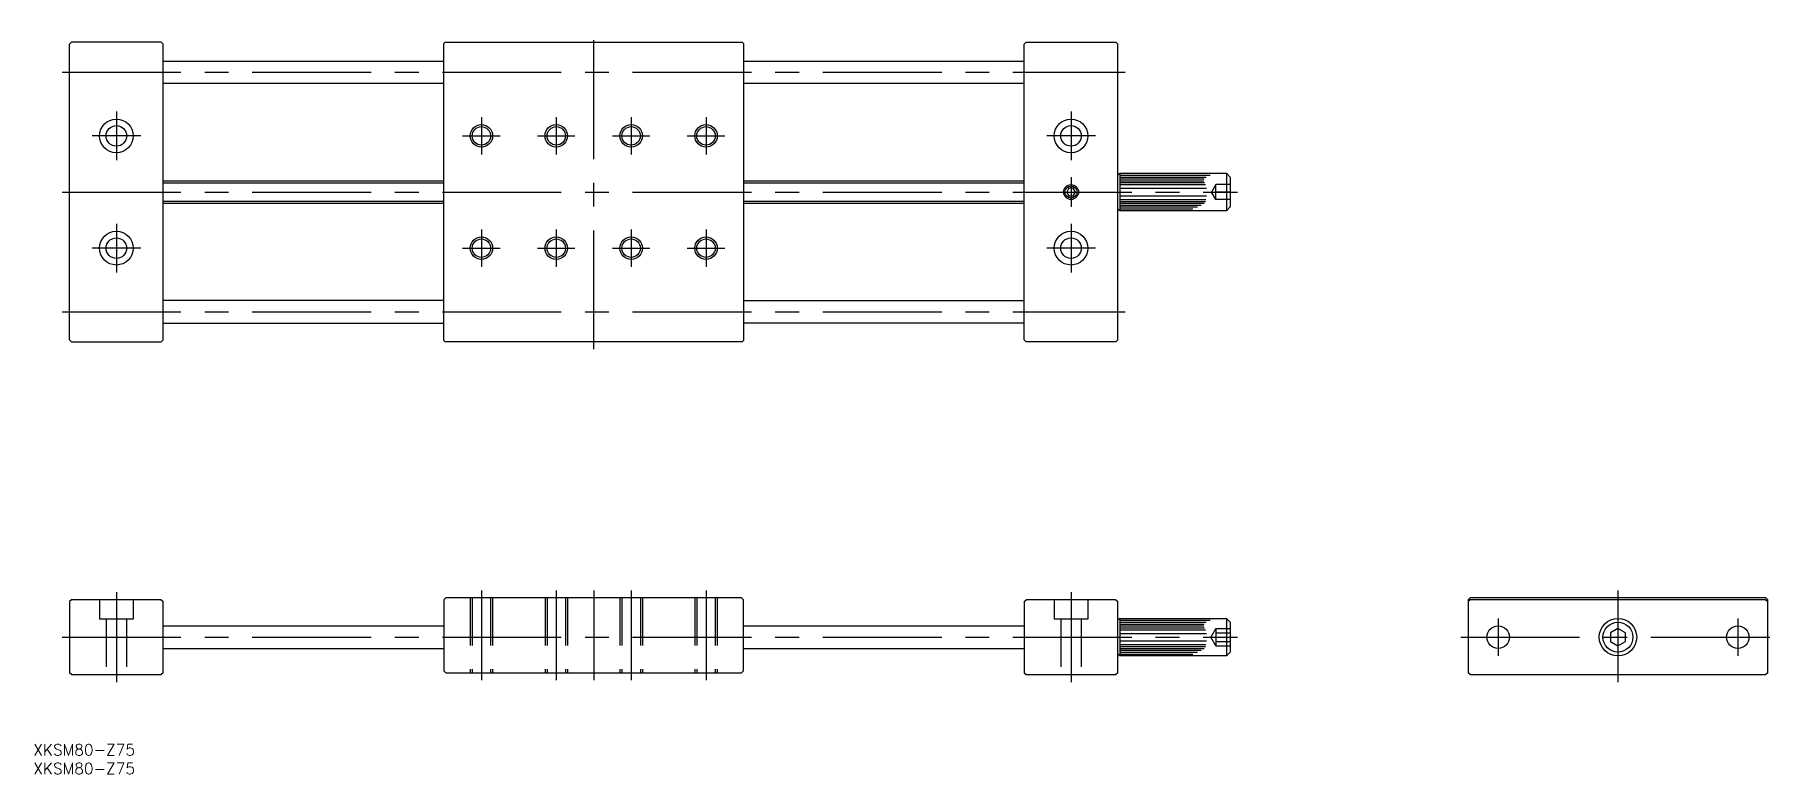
# Model space of a CAD drawing. Extents: x -423 to 42, y -37 to 161.
import ezdxf

# ---------------------------------------------------------------- set-up
doc = ezdxf.new("R2010")
doc.units = 0
doc.linetypes.add('CENTER', pattern=[50.8, 31.75, -6.35, 6.35, -6.35])
doc.linetypes.add('DASHED', pattern=[19.05, 12.7, -6.35])
doc.layers.get('0').update_dxf_attribs({"linetype": 'CONTINUOUS'})
doc.layers.add('CENTER', color=1, linetype='CONTINUOUS')
doc.styles.get("Standard").update_dxf_attribs({"font": 'txt.shx', "height": 3, "bigfont": 'bigfont.shx'})

msp = doc.modelspace()

# ---------------------------------------------------------------- linework, layer by layer
at = {"color": 7, "linetype": 'CONTINUOUS'}
for p, q in [((-413.09, 158.93), (-413.59, 158.43)), ((-413.59, 79.43), (-413.59, 158.43)), ((-389.09, 158.93), (-413.09, 158.93)), ((-389.09, 158.93), (-388.59, 158.43)), ((-388.59, 79.43), (-388.59, 158.43)), ((-313.29, 158.93), (-313.59, 158.63)), ((-313.59, 79.23), (-313.59, 158.63)), ((-313.29, 158.93), (-233.89, 158.93)), ((-233.59, 158.63), (-233.89, 158.93)), ((-233.59, 158.63), (-233.59, 79.23)), ((-158.09, 158.93), (-158.59, 158.43)), ((-158.59, 79.43), (-158.59, 158.43)), ((-158.09, 158.93), (-134.09, 158.93)), ((-134.09, 158.93), (-133.59, 158.43)), ((-133.59, 79.43), (-133.59, 158.43)), ((-388.59, 153.93), (-313.59, 153.93)), ((-233.59, 153.93), (-158.59, 153.93)), ((-313.59, 147.93), (-388.59, 147.93)), ((-158.59, 147.93), (-233.59, 147.93)), ((-388.59, 121.93), (-313.59, 121.93)), ((-233.59, 121.93), (-158.59, 121.93)), ((-133.09, 123.93), (-133.59, 123.43)), ((-133.09, 123.93), (-104.59, 123.93)), ((-133.09, 123.93), (-133.09, 113.93)), ((-133.09, 123.43), (-108.91, 123.43)), ((-133.09, 122.93), (-109.95, 122.93)), ((-133.09, 122.43), (-110.52, 122.43)), ((-133.09, 121.93), (-110.58, 121.93)), ((-133.09, 121.43), (-110.42, 121.43)), ((-133.09, 120.93), (-110.2, 120.93)), ((-104.59, 123.93), (-104.59, 113.93)), ((-104.59, 123.93), (-103.59, 122.93)), ((-103.59, 122.93), (-103.59, 114.93)), ((-146.66, 119.93), (-147.24, 118.93)), ((-147.24, 118.93), (-146.66, 117.93)), ((-145.51, 119.93), (-146.66, 119.93)), ((-146.66, 117.93), (-145.51, 117.93)), ((-144.93, 118.93), (-145.51, 119.93)), ((-145.51, 117.93), (-144.93, 118.93)), ((-133.09, 119.93), (-109.93, 119.93)), ((-133.09, 117.93), (-109.92, 117.93)), ((-133.09, 116.93), (-110.04, 116.93)), ((-133.09, 116.43), (-110.21, 116.43)), ((-388.59, 115.93), (-313.59, 115.93)), ((-233.59, 115.93), (-158.59, 115.93)), ((-133.09, 113.93), (-133.59, 114.43)), ((-133.09, 115.93), (-110.57, 115.93)), ((-133.09, 115.43), (-111.32, 115.43)), ((-133.09, 114.93), (-112.32, 114.93)), ((-133.09, 114.43), (-113.57, 114.43)), ((-104.59, 113.93), (-133.09, 113.93)), ((-103.59, 114.93), (-104.59, 113.93)), ((-313.59, 89.93), (-388.59, 89.93)), ((-233.59, 89.93), (-158.59, 89.93)), ((-388.59, 83.93), (-313.59, 83.93)), ((-158.59, 83.93), (-233.59, 83.93)), ((-413.09, 78.93), (-413.59, 79.43)), ((-388.59, 79.43), (-389.09, 78.93)), ((-313.59, 79.23), (-313.29, 78.93)), ((-233.59, 79.23), (-233.89, 78.93)), ((-158.09, 78.93), (-158.59, 79.43)), ((-133.59, 79.43), (-134.09, 78.93)), ((-413.09, 78.93), (-389.09, 78.93)), ((-233.89, 78.93), (-313.29, 78.93)), ((-134.09, 78.93), (-158.09, 78.93)), ((-413.09, 10), (-413.59, 9.5)), ((-413.59, 9.5), (-413.59, -9.5)), ((-389.09, 10), (-413.09, 10)), ((-389.09, 10), (-388.59, 9.5)), ((-388.59, -9.5), (-388.59, 9.5)), ((-313.09, 10.5), (-313.59, 10)), ((-313.59, 10), (-313.59, -9)), ((-234.09, 10.5), (-313.09, 10.5)), ((-234.09, 10.5), (-233.59, 10)), ((-233.59, -9), (-233.59, 10)), ((-158.59, 9.5), (-158.09, 10)), ((-158.59, 9.5), (-158.59, -9.5)), ((-134.09, 10), (-158.09, 10)), ((-134.09, 10), (-133.59, 9.5)), ((-133.59, -9.5), (-133.59, 9.5)), ((-39.5, 10.5), (-40, 10)), ((-40, 10), (-40, -9.5)), ((-39.5, 10), (-40, 9.5)), ((39.5, 10.5), (-39.5, 10.5)), ((39.5, 10), (-39.5, 10)), ((40, 10), (39.5, 10.5)), ((39.5, 10), (40, 9.5)), ((40, -9.5), (40, 10)), ((-133.09, 5), (-133.59, 4.5)), ((-133.09, 5), (-104.59, 5)), ((-133.09, 5), (-133.09, -5)), ((-104.59, 5), (-104.59, -5)), ((-104.59, 5), (-103.59, 4)), ((-388.59, 3), (-313.59, 3)), ((-233.59, 3), (-158.59, 3)), ((-133.09, 4.5), (-108.91, 4.5)), ((-133.09, 4), (-109.95, 4)), ((-133.09, 3.5), (-110.52, 3.5)), ((-133.09, 3), (-110.58, 3)), ((-133.09, 2.5), (-110.42, 2.5)), ((-133.09, 2), (-110.2, 2)), ((-133.09, 1), (-109.93, 1)), ((-103.59, 4), (-103.59, -4)), ((0, 2.31), (-2, 1.15)), ((-2, 1.15), (-2, -1.15)), ((2, 1.15), (0, 2.31)), ((2, -1.15), (2, 1.15)), ((-388.59, -3), (-313.59, -3)), ((-233.59, -3), (-158.59, -3)), ((-133.09, -5), (-133.59, -4.5)), ((-133.09, -1), (-109.92, -1)), ((-133.09, -2), (-110.04, -2)), ((-133.09, -2.5), (-110.21, -2.5)), ((-133.09, -3), (-110.57, -3)), ((-133.09, -3.5), (-111.32, -3.5)), ((-133.09, -4), (-112.32, -4)), ((-133.09, -4.5), (-113.57, -4.5)), ((-103.59, -4), (-104.59, -5)), ((-2, -1.15), (0, -2.31)), ((0, -2.31), (2, -1.15)), ((-313.59, -9), (-313.09, -9.5)), ((-233.59, -9), (-234.09, -9.5)), ((-104.59, -5), (-133.09, -5)), ((-413.09, -10), (-413.59, -9.5)), ((-413.09, -10), (-389.09, -10)), ((-388.59, -9.5), (-389.09, -10)), ((-313.09, -9.5), (-234.09, -9.5)), ((-158.59, -9.5), (-158.09, -10)), ((-158.09, -10), (-134.09, -10)), ((-133.59, -9.5), (-134.09, -10)), ((-39.5, -10), (-40, -9.5)), ((-39.5, -10), (39.5, -10)), ((40, -9.5), (39.5, -10))]:
    msp.add_line(p, q, dxfattribs=at)
at = {"color": 3, "linetype": 'CONTINUOUS'}
for p, q in [((-388.59, 121.39), (-313.59, 121.39)), ((-233.59, 121.39), (-158.59, 121.39)), ((-388.59, 116.47), (-313.59, 116.47)), ((-233.59, 116.47), (-158.59, 116.47))]:
    msp.add_line(p, q, dxfattribs=at)
at = {"color": 3, "linetype": 'DASHED'}
for p, q in [((-107.39, 120.93), (-108.54, 118.93)), ((-103.59, 120.93), (-107.39, 120.93)), ((-107.39, 116.93), (-107.39, 120.93)), ((-107.39, 116.93), (-108.54, 118.93)), ((-103.59, 118.93), (-107.39, 118.93)), ((-103.59, 116.93), (-107.39, 116.93)), ((-405.59, 10), (-405.59, 4.8)), ((-396.59, 10), (-396.59, 4.8)), ((-306.59, 10.5), (-306.59, -9.5)), ((-306.05, 10.5), (-306.05, -9.5)), ((-301.13, 10.5), (-301.13, -9.5)), ((-300.59, 10.5), (-300.59, -9.5)), ((-286.59, 10.5), (-286.59, -9.5)), ((-286.05, 10.5), (-286.05, -9.5)), ((-281.13, 10.5), (-281.13, -9.5)), ((-280.59, 10.5), (-280.59, -9.5)), ((-266.59, 10.5), (-266.59, -9.5)), ((-266.05, 10.5), (-266.05, -9.5)), ((-261.13, 10.5), (-261.13, -9.5)), ((-260.59, 10.5), (-260.59, -9.5)), ((-246.59, 10.5), (-246.59, -9.5)), ((-246.05, 10.5), (-246.05, -9.5)), ((-241.13, 10.5), (-241.13, -9.5)), ((-240.59, 10.5), (-240.59, -9.5)), ((-150.59, 10), (-150.59, 4.8)), ((-141.59, 10), (-141.59, 4.8)), ((-396.59, 4.8), (-405.59, 4.8)), ((-403.84, 4.8), (-403.84, -10)), ((-398.34, 4.8), (-398.34, -10)), ((-141.59, 4.8), (-150.59, 4.8)), ((-148.84, 4.8), (-148.84, -10)), ((-143.34, 4.8), (-143.34, -10)), ((-107.39, 2.31), (-108.72, 0)), ((-107.39, 2.31), (-103.59, 2.31)), ((-107.39, 2.31), (-107.39, -2.31)), ((-107.39, 1.15), (-103.59, 1.15)), ((-107.39, -2.31), (-108.72, 0)), ((-107.39, -1.15), (-103.59, -1.15)), ((-107.39, -2.31), (-103.59, -2.31))]:
    msp.add_line(p, q, dxfattribs=at)
at = {"color": 7, "linetype": 'CONTINUOUS'}
for centre, radius in [((-401.09, 133.93), 4.5), ((-401.09, 133.93), 2.75), ((-303.59, 133.93), 2.46), ((-283.59, 133.93), 2.46), ((-263.59, 133.93), 2.46), ((-243.59, 133.93), 2.46), ((-146.09, 133.93), 4.5), ((-146.09, 133.93), 2.75), ((-146.09, 118.93), 1.62), ((-401.09, 103.93), 4.5), ((-146.09, 103.93), 4.5), ((-401.09, 103.93), 2.75), ((-303.59, 103.93), 2.46), ((-283.59, 103.93), 2.46), ((-263.59, 103.93), 2.46), ((-243.59, 103.93), 2.46), ((-146.09, 103.93), 2.75), ((0, 0), 5), ((-32, 0), 3), ((0, 0), 4), ((32, 0), 3)]:
    msp.add_circle(centre, radius, dxfattribs=at)
at = {"color": 3, "linetype": 'CONTINUOUS'}
for centre, radius in [((-303.59, 133.93), 3), ((-283.59, 133.93), 3), ((-263.59, 133.93), 3), ((-243.59, 133.93), 3), ((-146.09, 118.93), 2), ((-303.59, 103.93), 3), ((-283.59, 103.93), 3), ((-263.59, 103.93), 3), ((-243.59, 103.93), 3)]:
    msp.add_circle(centre, radius, dxfattribs=at)
at = {"layer": 'CENTER', "color": 1, "linetype": 'CENTER'}
for p, q in [((-273.59, 76.93), (-273.59, 160.93)), ((-415.59, 150.93), (-131.59, 150.93)), ((-401.09, 140.43), (-401.09, 127.43)), ((-146.09, 140.43), (-146.09, 127.43)), ((-303.59, 138.93), (-303.59, 128.93)), ((-283.59, 138.93), (-283.59, 128.93)), ((-263.59, 138.93), (-263.59, 128.93)), ((-243.59, 138.93), (-243.59, 128.93)), ((-394.59, 133.93), (-407.59, 133.93)), ((-308.59, 133.93), (-298.59, 133.93)), ((-288.59, 133.93), (-278.59, 133.93)), ((-268.59, 133.93), (-258.59, 133.93)), ((-248.59, 133.93), (-238.59, 133.93)), ((-139.59, 133.93), (-152.59, 133.93)), ((-146.09, 122.93), (-146.09, 114.93)), ((-415.59, 118.93), (-101.59, 118.93)), ((-401.09, 110.43), (-401.09, 97.43)), ((-303.59, 108.93), (-303.59, 98.93)), ((-283.59, 108.93), (-283.59, 98.93)), ((-263.59, 108.93), (-263.59, 98.93)), ((-243.59, 108.93), (-243.59, 98.93)), ((-146.09, 110.43), (-146.09, 97.43)), ((-394.59, 103.93), (-407.59, 103.93)), ((-308.59, 103.93), (-298.59, 103.93)), ((-288.59, 103.93), (-278.59, 103.93)), ((-268.59, 103.93), (-258.59, 103.93)), ((-248.59, 103.93), (-238.59, 103.93)), ((-139.59, 103.93), (-152.59, 103.93)), ((-415.59, 86.93), (-131.59, 86.93)), ((-401.09, 12), (-401.09, -12)), ((-303.59, 12.5), (-303.59, -11.5)), ((-283.59, 12.5), (-283.59, -11.5)), ((-273.59, 12.5), (-273.59, -11.5)), ((-263.59, 12.5), (-263.59, -11.5)), ((-243.59, 12.5), (-243.59, -11.5)), ((-146.09, 12), (-146.09, -12)), ((0, 12.5), (0, -12)), ((-32, 5), (-32, -5)), ((32, 5), (32, -5)), ((-415.59, 0), (-101.59, 0)), ((-42, 0), (42, 0))]:
    msp.add_line(p, q, dxfattribs=at)

# ---------------------------------------------------------------- texts
at = {"color": 7, "linetype": 'CONTINUOUS'}
for p in [(-423.26, -31.61), (-423.26, -36.61)]:
    msp.add_text('XKSM80-Z75', height=3, dxfattribs=at).set_placement(p)

doc.saveas('drawing.dxf')
